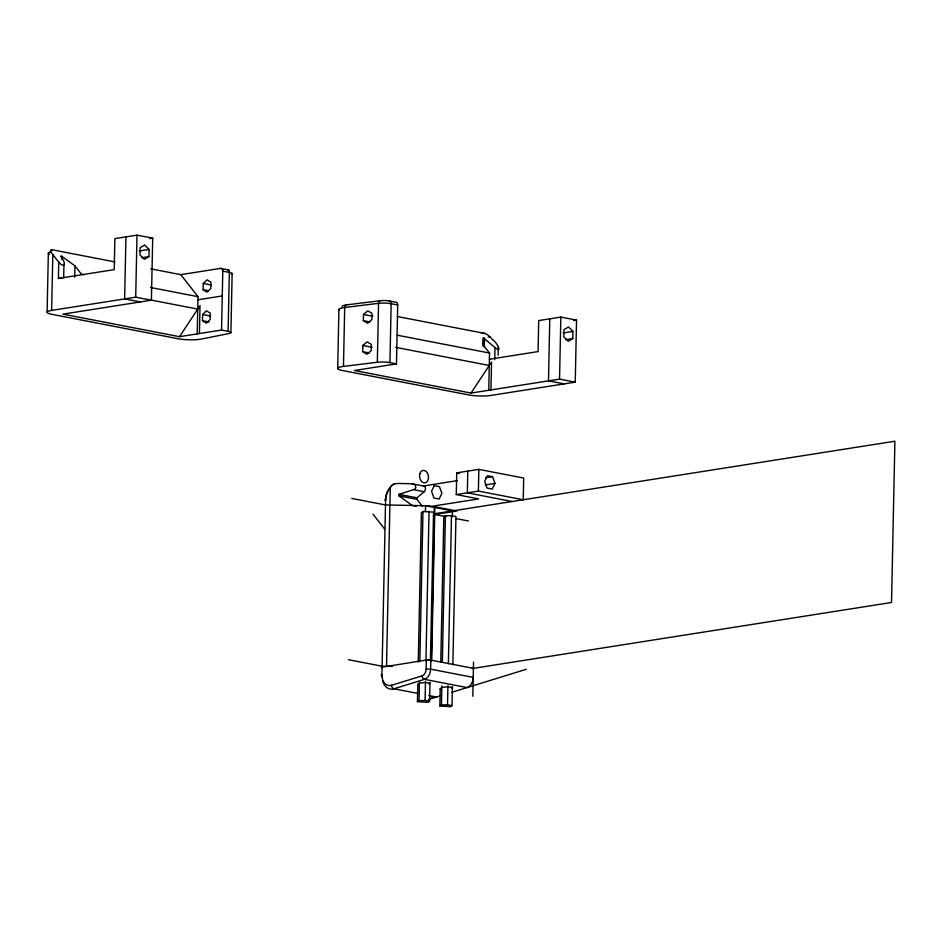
<?xml version="1.0" encoding="UTF-8"?>
<svg xmlns="http://www.w3.org/2000/svg" width="942" height="942" viewBox="0 0 942 942"><rect width="100%" height="100%" fill="white"/><g stroke="black" fill="none" stroke-linecap="round" stroke-linejoin="round"><path stroke-width="1.41" d="M48.348 253.21L47.1 312.261M150.755 268.847L180.817 274.652L220.64 268.388L227.187 269.647A3.156 2.167 -79.1 0 1 229.33 272.403L228.094 331.325A9.455 1.66 1.2 0 1 228.871 333.55L201.729 339.002A15.755 2.767 1.2 0 1 178.332 338.779L51.786 314.31A15.755 2.767 1.2 0 1 51.633 310.401L52.811 254.575A31.204 11.645 33.4 0 1 50.88 251.867A15.767 2.767 1.2 0 0 49.514 254.399M61.725 278.361L58.404 278.42L58.745 262.182L52.811 254.575M61.713 259.227L61.772 256.306L60.653 256.094C67.789 265.62 63.408 267.869 58.745 262.182M63.667 277.737L63.95 264.243M74.712 277.148L74.948 265.868L61.772 256.306M125.945 236.878L124.638 298.897L140.334 301.935M51.633 310.401L135.707 297.154L137.002 235.135L152.698 238.161L151.403 300.192L62.914 314.133L179.522 336.683L221.558 330.065L228.094 331.325M148.942 256.601L149.083 249.442L144.679 244.991L140.111 247.711L139.969 254.87L144.373 259.321L148.942 256.601L142.018 257.696M197.219 333.892L197.997 296.683L180.817 274.652M199.433 333.55L200.022 305.632L179.522 336.683M202.495 320.704L202.624 314.498L206.522 310.789L210.29 313.286L210.16 319.491L206.263 323.2L202.495 320.704L209.183 321.987M203.142 289.689L203.272 283.483L207.169 279.774L210.937 282.27L210.808 288.476L206.91 292.185L203.142 289.689L208.5 290.725M221.558 330.065L222.795 271.131A3.156 2.167 -79.1 0 0 220.64 268.388M230.896 332.455L232.144 273.698M337.695 368.31L338.92 309.388M575.244 382.146L491.171 395.393A15.755 2.767 1.2 0 1 468.904 394.969L342.358 370.5A15.755 2.767 1.2 0 1 343.465 366.414L344.701 307.492A3.156 1.966 83 0 1 346.762 304.855L380.615 300.698A6.264 1.095 1.2 0 1 389.011 300.945L395.558 302.205A3.156 2.167 -79.1 0 1 397.712 304.961L396.476 363.883L354.439 370.512L471.047 393.061L559.548 379.12L575.244 382.146L576.539 320.127L560.843 317.089L538.718 320.574L538.07 351.59L489.404 359.255M362.705 351.684L362.835 345.478L367.156 341.852L371.348 344.431L371.219 350.636L366.897 354.263L362.705 351.684L369.394 352.967M363.365 320.669L363.494 314.463L367.804 310.836L371.996 313.415L371.866 319.621L367.545 323.247L363.365 320.669L370.041 321.964M343.465 366.414L377.33 362.258L378.554 303.336A3.156 1.966 83 0 1 380.615 300.698M418.048 693.453L393.909 688.79A3.156 2.143 72.8 0 1 391.483 685.305A12.599 8.678 -79.1 0 1 381.946 674.519L385.608 499.519A12.599 8.678 -79.1 0 1 389.564 488.804L390.259 488.086A4.887 4.816 -2.2 0 1 394.816 483.976M396.476 363.883L389.929 362.623L391.166 303.701A3.156 2.167 -79.1 0 0 389.022 300.945M386.526 666.3L390.259 488.086M416.376 506.266L412.172 505.454L399.008 495.892L399.043 494.35L413.444 489.64C417.942 488.663 415.34 483.034 411.583 483.729L399.267 483.493A31.204 30.721 -2.2 0 0 394.804 483.717A15.767 10.857 -79.1 0 0 385.631 500.308L384.701 499.896L385.608 499.519M422.581 506.596L416.941 499.366L416.976 497.812L424.183 491.712A3.156 2.167 -79.1 0 0 425.419 488.05A3.156 2.167 -79.1 0 0 423.323 486.001L411.583 483.729M429.976 682.267L429.576 701.331L427.986 702.367L417.424 701.66L417.801 684.069M418.26 662.073L421.392 512.495L422.982 511.447L433.544 512.154L430.435 660.26M417.424 701.66L419.013 700.624L419.414 681.561M419.849 661.037L422.982 511.447M425.419 511.577L425.537 505.713L452.454 510.917L452.325 516.781M429.576 701.331L425.089 700.459L425.49 681.396M425.925 660.86L429.057 511.282M391.483 685.305L422.075 675.861A6.264 4.321 -79.1 0 0 426.149 669.067L426.337 660.024L428.563 659.906L430.8 660.106L430.612 669.15A9.455 6.512 -79.1 0 1 424.501 679.335L393.909 688.79A15.755 10.857 -79.1 0 1 382.723 681.207M431.283 661.378L434.509 507.444M431.683 660.307L434.757 513.708L894.9 441.209L891.521 602.48L472.283 668.526M452.407 686.6L452.007 705.664L450.417 706.7L439.855 706.005L440.22 688.402M440.774 662.002L443.812 516.828L445.401 515.792L451.477 515.615L455.963 516.487L452.867 664.605M439.855 706.005L441.445 704.969L441.845 685.906M442.34 662.438L445.401 515.792M452.007 705.664L447.521 704.793L447.921 685.729M448.38 663.733L451.477 515.615M456.269 494.574L456.729 472.86L478.842 469.375L523.693 478.053L523.246 499.766L478.395 491.088L456.269 494.574L478.689 498.907L430.023 506.572M467.785 471.118L467.326 492.831L512.177 501.509M472.825 696.256L473.532 662.144M478.395 491.088L478.842 469.375M483.187 346.597L483.376 337.837L494.986 347.586C503.829 354.522 495.669 340.663 492.348 339.567A31.204 11.645 33.4 0 0 489.97 336.777A15.767 2.767 1.2 0 1 488.215 336.918M484.318 346.809L484.494 338.06M488.757 390.271L489.534 353.05L483.093 344.796L483.376 337.837M490.959 389.917L491.547 362.011L471.047 393.061M494.738 359.738L494.986 347.586M498.106 355.299L498.283 347.186M549.787 318.832L548.48 380.862L564.176 383.889M559.548 379.12L560.843 317.089M572.771 338.567L572.924 331.396L568.521 326.956L563.952 329.665L563.811 336.824L568.214 341.275L572.771 338.567L565.859 339.65M495.009 483.399L492.289 489.11L487.108 488.109L484.647 481.397L487.367 475.698L492.548 476.699L495.009 483.399L485.33 484.93M417.777 684.787L419.378 683.162L425.466 682.408L429.952 683.28L429.057 684.198M440.208 689.12L441.81 687.507L447.897 686.753L452.384 687.613L451.677 688.331M428.41 699.529L440.997 695.643M451.807 692.299L526.307 669.279M381.946 674.519L381.051 674.955L381.969 675.296A15.755 10.857 -79.1 0 0 381.993 676.768M137.002 235.135L114.877 238.62L114.229 269.624L58.404 278.42M149.931 238.597L152.698 238.161M139.404 250.961L149.083 249.442M197.938 299.78L222.265 295.941M573.772 320.563L576.539 320.127M563.245 332.926L572.924 331.396M423.323 486.001L457.376 480.632M485.636 477.794L492.548 476.699M434.78 514.485L456.905 511L434.474 506.666L434.78 514.485L445.99 516.652M426.149 669.067L430.4 669.114L473.214 677.392A9.455 6.512 -79.1 0 1 467.102 687.578L424.501 679.335A3.156 2.143 72.8 0 1 422.075 675.861M419.013 700.624L425.089 700.459M441.445 704.969L447.521 704.793M481.927 333.421A12.599 2.214 1.2 0 0 483.482 333.421L484.612 333.397A4.887 1.825 33.4 0 1 489.793 336.753M429.999 505.795L385.443 504.947L351.813 498.436M392.225 666.406L382.063 666.206L348.434 659.706M222.795 271.131L229.33 272.403A9.455 1.66 1.2 0 1 231.367 274.287M397.712 304.961L391.166 303.701A9.455 1.66 1.2 0 0 378.554 303.336L344.701 307.492A15.755 2.767 1.2 0 0 339.544 310.307M51.951 249.736L114.959 261.923M397.265 316.512L484.612 333.397M203.272 283.483L211.302 285.037M363.494 314.463L372.844 316.276M84.262 274.687L81.389 274.134L74.948 265.868M150.496 287.487L197.997 296.683M397.394 335.234L489.534 353.05M150.237 299.897L197.738 309.082M395.699 347.363L489.275 365.461M135.707 297.154L151.403 300.192M202.624 314.498L210.655 316.041M362.835 345.478L372.196 347.292M456.729 472.86L459.531 473.402M413.444 489.64L424.183 491.712M399.043 494.35L416.976 497.812M399.008 495.892L416.941 499.366M455.81 518.547L468.421 520.985M473.402 668.349L428.551 659.671L381.204 667.313L381.934 667.737M429.411 695.655L436.511 697.021A15.755 10.857 -79.1 0 1 428.951 695.432M373.008 514.155L384.501 528.898M377.33 362.258A9.455 1.66 1.2 0 1 389.929 362.623M342.146 306.609A12.599 2.214 1.2 0 1 346.762 304.855M51.08 251.914A4.887 1.825 33.4 0 1 50.479 250.548M51.08 249.724A4.887 1.825 33.4 0 1 51.892 249.677M227.175 269.647A6.264 1.095 1.2 0 1 228.67 270.849M51.586 250.136A12.599 2.214 1.2 0 1 51.716 249.924M434.25 485.613L431.53 491.312L433.979 498.024L439.16 499.024L441.88 493.314L439.419 486.614L434.25 485.613M419.802 473.897A6.3 4.427 81 0 0 424.866 482.857A6.3 4.427 81 0 0 427.444 473.084A6.3 4.427 81 0 0 419.802 473.897"/></g></svg>
